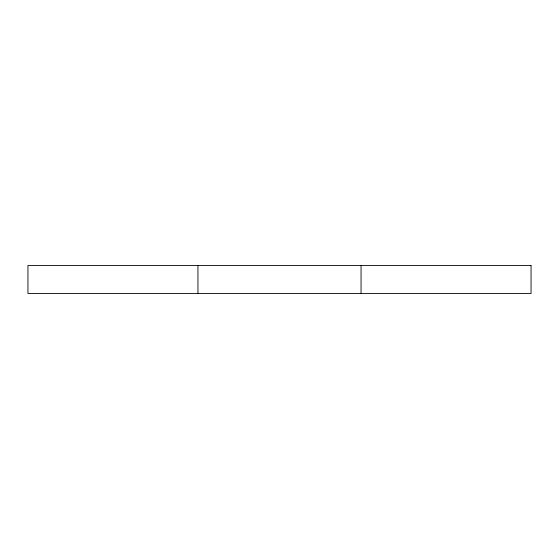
<?xml version="1.0" encoding="UTF-8"?>
<svg xmlns="http://www.w3.org/2000/svg" width="559" height="559" viewBox="0 0 559 559"><rect width="100%" height="100%" fill="white"/><g stroke="black" fill="none" stroke-linecap="round" stroke-linejoin="round"><path stroke-width="0.84" d="M361.051 265.525L361.051 293.475M197.949 265.525L197.949 293.475M531.05 265.525L27.95 265.525L27.95 293.475L531.05 293.475L531.05 265.525"/></g></svg>
